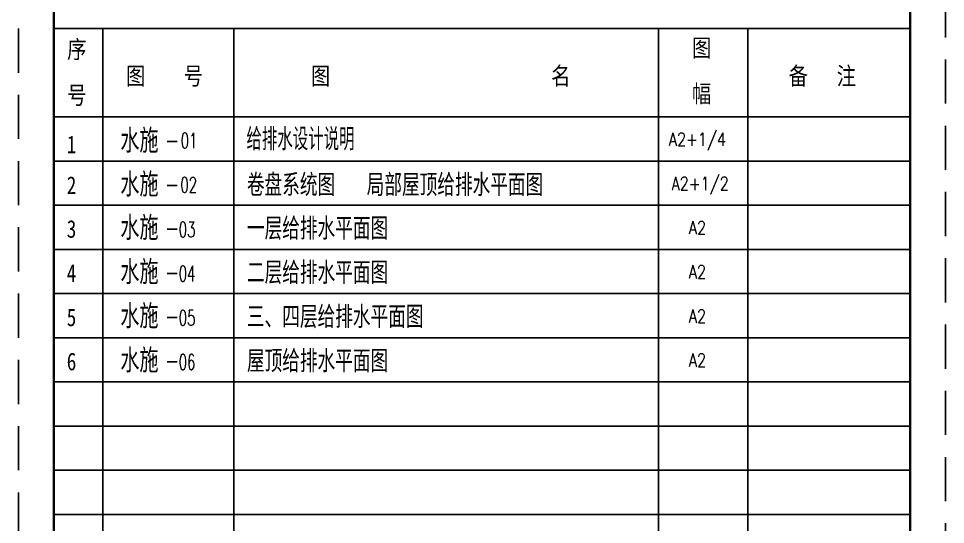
# Model space of a CAD drawing. Extents: x 343352 to 417652, y 770641 to 1036530.
# Drawn here: x 392504 to 403004, y 799517 to 805243 of the extents above; entities that cross this region are included whole.
import ezdxf

# ---------------------------------------------------------------- set-up
doc = ezdxf.new("R2010")
doc.units = 0
doc.header["$LTSCALE"] = 1000
doc.header["$MEASUREMENT"] = 0
doc.linetypes.add('DASHED', pattern=[0.75, 0.5, -0.25])
for name, color, linetype in [('DN_DIM', 3, 'Continuous'), ('PUB_TEXT', 7, 'Continuous'), ('PUB_TITLE', 4, 'Continuous'), ('WALL', 9, 'Continuous')]:
    doc.layers.add(name, color=color, linetype=linetype)
doc.styles.add('_HZTXT', font='txt.shx', dxfattribs={"width": 0.8, "bigfont": 'hztxt.shx'})
doc.styles.add('_TXT', font='SIMPLEX.shx', dxfattribs={"width": 0.6})
doc.styles.add('DIM_FONT', font='SIMPLEX.shx', dxfattribs={"width": 0.8, "bigfont": 'hztxt.shx'})
doc.styles.add('中文', font='', dxfattribs={"width": 0.8, "height": 1600})
doc.styles.get('中文').set_extended_font_data('SimSun')

msp = doc.modelspace()

# ---------------------------------------------------------------- linework, layer by layer
at = {"color": 4}
for p, q in [((392903.7, 805130.3), (402603.9, 805130.3)), ((393460.6, 805130.3), (393460.6, 795130.3)), ((394943.8, 805130.3), (394943.8, 795130.3)), ((399753.7, 805130.3), (399753.7, 795130.3)), ((400766.6, 805130.3), (400766.6, 795130.3)), ((392903.7, 804130.3), (402603.9, 804130.3)), ((392903.7, 803630.3), (402603.9, 803630.3)), ((392903.7, 803130.3), (402603.9, 803130.3)), ((392903.7, 802630.3), (402603.9, 802630.3)), ((392903.7, 802130.3), (402603.9, 802130.3)), ((392903.7, 801630.3), (402603.9, 801630.3)), ((392903.7, 801130.3), (402603.9, 801130.3)), ((392903.7, 800630.3), (402603.9, 800630.3)), ((392903.7, 800130.3), (402603.9, 800130.3)), ((392903.7, 799630.3), (402603.9, 799630.3))]:
    msp.add_line(p, q, dxfattribs=at)
at = {"layer": 'PUB_TITLE', "linetype": 'DASHED'}
msp.add_lwpolyline([(392503.9, 794130.3), (392503.9, 808530.2), (403003.9, 808530.2), (403003.9, 794130.3)], close=True, dxfattribs=at)
at = {"layer": 'WALL', "const_width": 25, "flags": 128}
msp.add_lwpolyline([(402603.9, 795130.3), (402603.9, 808030.1), (392903.7, 808030.1), (392903.7, 795130.3)], close=True, dxfattribs=at)

# ---------------------------------------------------------------- texts
at = {"style": '中文', "width": 0.8}
for s, p in [('序', (393055.3, 804794.5)), ('图', (400133.3, 804811.7)), ('图                       名', (395816, 804493.9)), ('备   注', (401227.7, 804493.9)), ('图    号', (393721.6, 804493.9)), ('幅', (400133.3, 804292.8)), ('号', (393055.3, 804275.5)), ('1', (393049.6, 803718.2)), ('2', (393049.6, 803257.4)), ('3', (393049.6, 802761.9)), ('4', (393049.6, 802261.9)), ('5', (393049.6, 801761.9)), ('6', (393049.6, 801261.9))]:
    msp.add_text(s, height=200, dxfattribs=at).set_placement(p)
at = {"layer": 'DN_DIM'}
for s, height, style, width, p in [('01', 175, '_TXT', 0.628571, (394340.7, 803774.4)), ('A2+1/4', 150, 'DIM_FONT', 0.8, (399870, 803801)), ('A2+1/2', 150, 'DIM_FONT', 0.8, (399901.1, 803301)), ('02', 175, '_TXT', 0.628571, (394337.1, 803273)), ('03', 175, '_TXT', 0.628571, (394318.2, 802768.3)), ('A2', 150, 'DIM_FONT', 0.8, (400096.5, 802801)), ('04', 175, '_TXT', 0.628571, (394318.2, 802268.3)), ('A2', 150, 'DIM_FONT', 0.8, (400096.5, 802301)), ('05', 175, '_TXT', 0.628571, (394318.2, 801768.3)), ('A2', 150, 'DIM_FONT', 0.8, (400096.5, 801801)), ('06', 175, '_TXT', 0.628571, (394318.2, 801268.3)), ('A2', 150, 'DIM_FONT', 0.8, (400096.5, 801301))]:
    msp.add_text(s, height=height, dxfattribs=dict(at, style=style, width=width)).set_placement(p)
at = {"layer": 'PUB_TEXT'}
for s, height, style, width, p in [('水施', 269.83, '_HZTXT', 0.8, (393657.5, 803724)), ('给排水设计说明', 250, '_HZTXT', 0.7, (395085.6, 803752.6)), ('-', 180, '_TXT', 0.8, (394164.1, 803772.9)), ('水施', 269.83, '_HZTXT', 0.8, (393657.5, 803227.9)), ('卷盘系统图  局部屋顶给排水平面图', 250, '_HZTXT', 0.8, (395090.9, 803233.7)), ('-', 180, '_TXT', 0.8, (394164.1, 803276.8)), ('水施', 269.83, '_HZTXT', 0.8, (393657.5, 802736.9)), ('一层给排水平面图', 250, '_HZTXT', 0.8, (395090.9, 802740.1)), ('-', 180, '_TXT', 0.8, (394164.1, 802781.4)), ('水施', 269.83, '_HZTXT', 0.8, (393657.5, 802236.9)), ('二层给排水平面图', 250, '_HZTXT', 0.8, (395090.9, 802240.1)), ('-', 180, '_TXT', 0.8, (394164.1, 802281.4)), ('水施', 269.83, '_HZTXT', 0.8, (393657.5, 801736.9)), ('三、四层给排水平面图', 250, '_HZTXT', 0.8, (395090.9, 801740.1)), ('-', 180, '_TXT', 0.8, (394164.1, 801781.4)), ('水施', 269.83, '_HZTXT', 0.8, (393657.5, 801236.9)), ('屋顶给排水平面图', 250, '_HZTXT', 0.8, (395090.9, 801240.1)), ('-', 180, '_TXT', 0.8, (394164.1, 801281.4))]:
    msp.add_text(s, height=height, dxfattribs=dict(at, style=style, width=width)).set_placement(p)

doc.saveas('drawing.dxf')
